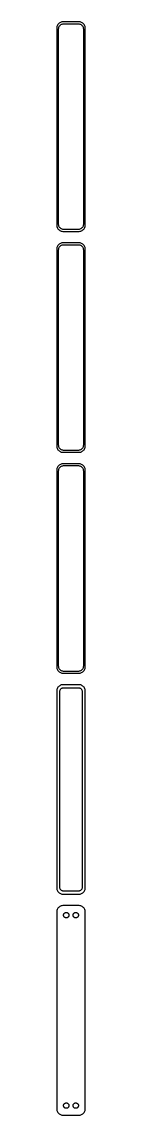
# Model space of a CAD drawing. Header units: metres. Extents: x -11 to 11, y 1658 to 3388.
# Drawn here: x -11 to 11, y 1658 to 2518 of the extents above; entities that cross this region are included whole.
import ezdxf

# ---------------------------------------------------------------- set-up
doc = ezdxf.new("R2010")
doc.units = ezdxf.units.M

msp = doc.modelspace()

# ---------------------------------------------------------------- linework, layer by layer
for p, q in [((-11.2106, 2514.13), (-11.25, 2513.5)), ((-11.0929, 2514.74), (-11.2106, 2514.13)), ((-10.8989, 2515.34), (-11.0929, 2514.74)), ((-10.6315, 2515.91), (-10.8989, 2515.34)), ((-10.2951, 2516.44), (-10.6315, 2515.91)), ((-9.89484, 2516.92), (-10.2951, 2516.44)), ((-9.43712, 2517.35), (-9.89484, 2516.92)), ((-9.62433, 2513.99), (-9.4691, 2514.47)), ((-9.4691, 2514.47), (-9.25522, 2514.93)), ((-8.92912, 2517.72), (-9.43712, 2517.35)), ((-9.25522, 2514.93), (-8.98605, 2515.35)), ((-8.98605, 2515.35), (-8.66586, 2515.74)), ((-8.37889, 2518.02), (-8.92912, 2517.72)), ((-8.66586, 2515.74), (-8.29968, 2516.08)), ((-7.79507, 2518.26), (-8.37889, 2518.02)), ((-8.29968, 2516.08), (-7.8933, 2516.38)), ((-7.8933, 2516.38), (-7.45311, 2516.62)), ((-7.1869, 2518.41), (-7.79507, 2518.26)), ((-7.45311, 2516.62), (-6.98605, 2516.8)), ((-6.56395, 2518.49), (-7.1869, 2518.41)), ((-6.98605, 2516.8), (-6.49951, 2516.93)), ((6.56395, 2518.49), (-6.56395, 2518.49)), ((-6.49951, 2516.93), (-6.00116, 2516.99)), ((-6.00116, 2516.99), (6.00116, 2516.99)), ((6.00116, 2516.99), (6.49951, 2516.93)), ((6.49951, 2516.93), (6.98605, 2516.8)), ((7.1869, 2518.41), (6.56395, 2518.49)), ((6.98605, 2516.8), (7.45311, 2516.62)), ((7.79507, 2518.26), (7.1869, 2518.41)), ((7.45311, 2516.62), (7.8933, 2516.38)), ((8.37889, 2518.02), (7.79507, 2518.26)), ((7.8933, 2516.38), (8.29968, 2516.08)), ((8.29968, 2516.08), (8.66586, 2515.74)), ((8.92912, 2517.72), (8.37889, 2518.02)), ((8.66586, 2515.74), (8.98605, 2515.35)), ((9.43712, 2517.35), (8.92912, 2517.72)), ((8.98605, 2515.35), (9.25522, 2514.93)), ((9.25522, 2514.93), (9.4691, 2514.47)), ((9.89484, 2516.92), (9.43712, 2517.35)), ((9.4691, 2514.47), (9.62433, 2513.99)), ((10.2951, 2516.44), (9.89484, 2516.92)), ((10.6315, 2515.91), (10.2951, 2516.44)), ((10.8989, 2515.34), (10.6315, 2515.91)), ((11.0929, 2514.74), (10.8989, 2515.34)), ((11.2106, 2514.13), (11.0929, 2514.74)), ((11.25, 2513.5), (11.2106, 2514.13)), ((-11.25, 2513.5), (-11.25, 2358.5)), ((-9.75, 2513), (-9.71844, 2513.5)), ((-9.75, 2359), (-9.75, 2513)), ((-9.71844, 2513.5), (-9.62433, 2513.99)), ((9.62433, 2513.99), (9.71844, 2513.5)), ((9.71844, 2513.5), (9.75, 2513)), ((9.75, 2513), (9.75, 2359)), ((11.25, 2358.5), (11.25, 2513.5)), ((-11.25, 2358.5), (-11.2106, 2357.87)), ((-11.2106, 2357.87), (-11.0929, 2357.26)), ((-11.0929, 2357.26), (-10.8989, 2356.66)), ((-10.8989, 2356.66), (-10.6315, 2356.09)), ((-10.6315, 2356.09), (-10.2951, 2355.56)), ((-10.2951, 2355.56), (-9.89484, 2355.08)), ((-9.89484, 2355.08), (-9.43712, 2354.65)), ((-9.71844, 2358.5), (-9.75, 2359)), ((-9.62433, 2358.01), (-9.71844, 2358.5)), ((-9.4691, 2357.53), (-9.62433, 2358.01)), ((-9.25522, 2357.07), (-9.4691, 2357.53)), ((-9.43712, 2354.65), (-8.92912, 2354.28)), ((-8.98605, 2356.65), (-9.25522, 2357.07)), ((-8.66586, 2356.26), (-8.98605, 2356.65)), ((-8.92912, 2354.28), (-8.37889, 2353.98)), ((-8.29968, 2355.92), (-8.66586, 2356.26)), ((-8.37889, 2353.98), (-7.79507, 2353.74)), ((-7.8933, 2355.62), (-8.29968, 2355.92)), ((-7.45311, 2355.38), (-7.8933, 2355.62)), ((-7.79507, 2353.74), (-7.1869, 2353.59)), ((-6.98605, 2355.2), (-7.45311, 2355.38)), ((-7.1869, 2353.59), (-6.56395, 2353.51)), ((-6.49951, 2355.07), (-6.98605, 2355.2)), ((-6.56395, 2353.51), (6.56395, 2353.51)), ((-6.00116, 2355.01), (-6.49951, 2355.07)), ((6.00116, 2355.01), (-6.00116, 2355.01)), ((6.49951, 2355.07), (6.00116, 2355.01)), ((6.98605, 2355.2), (6.49951, 2355.07)), ((6.56395, 2353.51), (7.1869, 2353.59)), ((7.45311, 2355.38), (6.98605, 2355.2)), ((7.1869, 2353.59), (7.79507, 2353.74)), ((7.8933, 2355.62), (7.45311, 2355.38)), ((7.79507, 2353.74), (8.37889, 2353.98)), ((8.29968, 2355.92), (7.8933, 2355.62)), ((8.66586, 2356.26), (8.29968, 2355.92)), ((8.37889, 2353.98), (8.92912, 2354.28)), ((8.98605, 2356.65), (8.66586, 2356.26)), ((8.92912, 2354.28), (9.43712, 2354.65)), ((9.25522, 2357.07), (8.98605, 2356.65)), ((9.4691, 2357.53), (9.25522, 2357.07)), ((9.43712, 2354.65), (9.89484, 2355.08)), ((9.62433, 2358.01), (9.4691, 2357.53)), ((9.71844, 2358.5), (9.62433, 2358.01)), ((9.75, 2359), (9.71844, 2358.5)), ((9.89484, 2355.08), (10.2951, 2355.56)), ((10.2951, 2355.56), (10.6315, 2356.09)), ((10.6315, 2356.09), (10.8989, 2356.66)), ((10.8989, 2356.66), (11.0929, 2357.26)), ((11.0929, 2357.26), (11.2106, 2357.87)), ((11.2106, 2357.87), (11.25, 2358.5)), ((-10.6315, 2341.91), (-10.8989, 2341.34)), ((-10.2951, 2342.44), (-10.6315, 2341.91)), ((-9.89484, 2342.92), (-10.2951, 2342.44)), ((-9.43712, 2343.35), (-9.89484, 2342.92)), ((-8.92912, 2343.72), (-9.43712, 2343.35)), ((-8.37889, 2344.02), (-8.92912, 2343.72)), ((-8.66586, 2341.74), (-8.29968, 2342.08)), ((-7.79507, 2344.26), (-8.37889, 2344.02)), ((-8.29968, 2342.08), (-7.8933, 2342.38)), ((-7.8933, 2342.38), (-7.45311, 2342.62)), ((-7.1869, 2344.41), (-7.79507, 2344.26)), ((-7.45311, 2342.62), (-6.98605, 2342.8)), ((-6.56395, 2344.49), (-7.1869, 2344.41)), ((-6.98605, 2342.8), (-6.49951, 2342.93)), ((6.56395, 2344.49), (-6.56395, 2344.49)), ((-6.49951, 2342.93), (-6.00116, 2342.99)), ((-6.00116, 2342.99), (6.00116, 2342.99)), ((6.00116, 2342.99), (6.49951, 2342.93)), ((6.49951, 2342.93), (6.98605, 2342.8)), ((7.1869, 2344.41), (6.56395, 2344.49)), ((6.98605, 2342.8), (7.45311, 2342.62)), ((7.79507, 2344.26), (7.1869, 2344.41)), ((7.45311, 2342.62), (7.8933, 2342.38)), ((8.37889, 2344.02), (7.79507, 2344.26)), ((7.8933, 2342.38), (8.29968, 2342.08)), ((8.29968, 2342.08), (8.66586, 2341.74)), ((8.92912, 2343.72), (8.37889, 2344.02)), ((9.43712, 2343.35), (8.92912, 2343.72)), ((9.89484, 2342.92), (9.43712, 2343.35)), ((10.2951, 2342.44), (9.89484, 2342.92)), ((10.6315, 2341.91), (10.2951, 2342.44)), ((10.8989, 2341.34), (10.6315, 2341.91)), ((-11.2106, 2340.13), (-11.25, 2339.5)), ((-11.25, 2339.5), (-11.25, 2184.5)), ((-11.0929, 2340.74), (-11.2106, 2340.13)), ((-10.8989, 2341.34), (-11.0929, 2340.74)), ((-9.75, 2339), (-9.71844, 2339.5)), ((-9.75, 2185), (-9.75, 2339)), ((-9.71844, 2339.5), (-9.62433, 2339.99)), ((-9.62433, 2339.99), (-9.4691, 2340.47)), ((-9.4691, 2340.47), (-9.25522, 2340.93)), ((-9.25522, 2340.93), (-8.98605, 2341.35)), ((-8.98605, 2341.35), (-8.66586, 2341.74)), ((8.66586, 2341.74), (8.98605, 2341.35)), ((8.98605, 2341.35), (9.25522, 2340.93)), ((9.25522, 2340.93), (9.4691, 2340.47)), ((9.4691, 2340.47), (9.62433, 2339.99)), ((9.62433, 2339.99), (9.71844, 2339.5)), ((9.71844, 2339.5), (9.75, 2339)), ((9.75, 2339), (9.75, 2185)), ((11.0929, 2340.74), (10.8989, 2341.34)), ((11.2106, 2340.13), (11.0929, 2340.74)), ((11.25, 2339.5), (11.2106, 2340.13)), ((11.25, 2184.5), (11.25, 2339.5)), ((-11.25, 2184.5), (-11.2106, 2183.87)), ((-11.2106, 2183.87), (-11.0929, 2183.26)), ((-11.0929, 2183.26), (-10.8989, 2182.66)), ((-10.8989, 2182.66), (-10.6315, 2182.09)), ((-10.6315, 2182.09), (-10.2951, 2181.56)), ((-10.2951, 2181.56), (-9.89484, 2181.08)), ((-9.89484, 2181.08), (-9.43712, 2180.65)), ((-9.71844, 2184.5), (-9.75, 2185)), ((-9.62433, 2184.01), (-9.71844, 2184.5)), ((-9.4691, 2183.53), (-9.62433, 2184.01)), ((-9.25522, 2183.07), (-9.4691, 2183.53)), ((-9.43712, 2180.65), (-8.92912, 2180.28)), ((-8.98605, 2182.65), (-9.25522, 2183.07)), ((-8.66586, 2182.26), (-8.98605, 2182.65)), ((-8.92912, 2180.28), (-8.37889, 2179.98)), ((-8.29968, 2181.92), (-8.66586, 2182.26)), ((-8.37889, 2179.98), (-7.79507, 2179.74)), ((-7.8933, 2181.62), (-8.29968, 2181.92)), ((-7.45311, 2181.38), (-7.8933, 2181.62)), ((-7.79507, 2179.74), (-7.1869, 2179.59)), ((-6.98605, 2181.2), (-7.45311, 2181.38)), ((-7.1869, 2179.59), (-6.56395, 2179.51)), ((-6.49951, 2181.07), (-6.98605, 2181.2)), ((-6.56395, 2179.51), (6.56395, 2179.51)), ((-6.00116, 2181.01), (-6.49951, 2181.07)), ((6.00116, 2181.01), (-6.00116, 2181.01)), ((6.49951, 2181.07), (6.00116, 2181.01)), ((6.98605, 2181.2), (6.49951, 2181.07)), ((6.56395, 2179.51), (7.1869, 2179.59)), ((7.45311, 2181.38), (6.98605, 2181.2)), ((7.1869, 2179.59), (7.79507, 2179.74)), ((7.8933, 2181.62), (7.45311, 2181.38)), ((7.79507, 2179.74), (8.37889, 2179.98)), ((8.29968, 2181.92), (7.8933, 2181.62)), ((8.66586, 2182.26), (8.29968, 2181.92)), ((8.37889, 2179.98), (8.92912, 2180.28)), ((8.98605, 2182.65), (8.66586, 2182.26)), ((8.92912, 2180.28), (9.43712, 2180.65)), ((9.25522, 2183.07), (8.98605, 2182.65)), ((9.4691, 2183.53), (9.25522, 2183.07)), ((9.43712, 2180.65), (9.89484, 2181.08)), ((9.62433, 2184.01), (9.4691, 2183.53)), ((9.71844, 2184.5), (9.62433, 2184.01)), ((9.75, 2185), (9.71844, 2184.5)), ((9.89484, 2181.08), (10.2951, 2181.56)), ((10.2951, 2181.56), (10.6315, 2182.09)), ((10.6315, 2182.09), (10.8989, 2182.66)), ((10.8989, 2182.66), (11.0929, 2183.26)), ((11.0929, 2183.26), (11.2106, 2183.87)), ((11.2106, 2183.87), (11.25, 2184.5)), ((-8.92912, 2169.72), (-9.43712, 2169.35)), ((-8.37889, 2170.02), (-8.92912, 2169.72)), ((-7.79507, 2170.26), (-8.37889, 2170.02)), ((-7.1869, 2170.41), (-7.79507, 2170.26)), ((-6.56395, 2170.49), (-7.1869, 2170.41)), ((6.56395, 2170.49), (-6.56395, 2170.49)), ((7.1869, 2170.41), (6.56395, 2170.49)), ((7.79507, 2170.26), (7.1869, 2170.41)), ((8.37889, 2170.02), (7.79507, 2170.26)), ((8.92912, 2169.72), (8.37889, 2170.02)), ((9.43712, 2169.35), (8.92912, 2169.72)), ((-11.2106, 2166.13), (-11.25, 2165.5)), ((-11.25, 2165.5), (-11.25, 2010.5)), ((-11.0929, 2166.74), (-11.2106, 2166.13)), ((-10.8989, 2167.34), (-11.0929, 2166.74)), ((-10.6315, 2167.91), (-10.8989, 2167.34)), ((-10.2951, 2168.44), (-10.6315, 2167.91)), ((-9.89484, 2168.92), (-10.2951, 2168.44)), ((-9.43712, 2169.35), (-9.89484, 2168.92)), ((-9.75, 2165), (-9.71844, 2165.5)), ((-9.75, 2011), (-9.75, 2165)), ((-9.71844, 2165.5), (-9.62433, 2165.99)), ((-9.62433, 2165.99), (-9.4691, 2166.47)), ((-9.4691, 2166.47), (-9.25522, 2166.93)), ((-9.25522, 2166.93), (-8.98605, 2167.35)), ((-8.98605, 2167.35), (-8.66586, 2167.74)), ((-8.66586, 2167.74), (-8.29968, 2168.08)), ((-8.29968, 2168.08), (-7.8933, 2168.38)), ((-7.8933, 2168.38), (-7.45311, 2168.62)), ((-7.45311, 2168.62), (-6.98605, 2168.8)), ((-6.98605, 2168.8), (-6.49951, 2168.93)), ((-6.49951, 2168.93), (-6.00116, 2168.99)), ((-6.00116, 2168.99), (6.00116, 2168.99)), ((6.00116, 2168.99), (6.49951, 2168.93)), ((6.49951, 2168.93), (6.98605, 2168.8)), ((6.98605, 2168.8), (7.45311, 2168.62)), ((7.45311, 2168.62), (7.8933, 2168.38)), ((7.8933, 2168.38), (8.29968, 2168.08)), ((8.29968, 2168.08), (8.66586, 2167.74)), ((8.66586, 2167.74), (8.98605, 2167.35)), ((8.98605, 2167.35), (9.25522, 2166.93)), ((9.25522, 2166.93), (9.4691, 2166.47)), ((9.89484, 2168.92), (9.43712, 2169.35)), ((9.4691, 2166.47), (9.62433, 2165.99)), ((9.62433, 2165.99), (9.71844, 2165.5)), ((9.71844, 2165.5), (9.75, 2165)), ((9.75, 2165), (9.75, 2011)), ((10.2951, 2168.44), (9.89484, 2168.92)), ((10.6315, 2167.91), (10.2951, 2168.44)), ((10.8989, 2167.34), (10.6315, 2167.91)), ((11.0929, 2166.74), (10.8989, 2167.34)), ((11.2106, 2166.13), (11.0929, 2166.74)), ((11.25, 2165.5), (11.2106, 2166.13)), ((11.25, 2010.5), (11.25, 2165.5)), ((-11.25, 2010.5), (-11.2106, 2009.87)), ((-11.2106, 2009.87), (-11.0929, 2009.26)), ((-11.0929, 2009.26), (-10.8989, 2008.66)), ((-10.8989, 2008.66), (-10.6315, 2008.09)), ((-10.6315, 2008.09), (-10.2951, 2007.56)), ((-10.2951, 2007.56), (-9.89484, 2007.08)), ((-9.89484, 2007.08), (-9.43712, 2006.65)), ((-9.71844, 2010.5), (-9.75, 2011)), ((-9.62433, 2010.01), (-9.71844, 2010.5)), ((-9.4691, 2009.53), (-9.62433, 2010.01)), ((-9.25522, 2009.07), (-9.4691, 2009.53)), ((-9.43712, 2006.65), (-8.92912, 2006.28)), ((-8.98605, 2008.65), (-9.25522, 2009.07)), ((-8.66586, 2008.26), (-8.98605, 2008.65)), ((-8.92912, 2006.28), (-8.37889, 2005.98)), ((-8.29968, 2007.92), (-8.66586, 2008.26)), ((-7.8933, 2007.62), (-8.29968, 2007.92)), ((-7.45311, 2007.38), (-7.8933, 2007.62)), ((-6.98605, 2007.2), (-7.45311, 2007.38)), ((-6.49951, 2007.07), (-6.98605, 2007.2)), ((-6.00116, 2007.01), (-6.49951, 2007.07)), ((6.00116, 2007.01), (-6.00116, 2007.01)), ((6.49951, 2007.07), (6.00116, 2007.01)), ((6.98605, 2007.2), (6.49951, 2007.07)), ((7.45311, 2007.38), (6.98605, 2007.2)), ((7.8933, 2007.62), (7.45311, 2007.38)), ((8.29968, 2007.92), (7.8933, 2007.62)), ((8.66586, 2008.26), (8.29968, 2007.92)), ((8.37889, 2005.98), (8.92912, 2006.28)), ((8.98605, 2008.65), (8.66586, 2008.26)), ((8.92912, 2006.28), (9.43712, 2006.65)), ((9.25522, 2009.07), (8.98605, 2008.65)), ((9.4691, 2009.53), (9.25522, 2009.07)), ((9.43712, 2006.65), (9.89484, 2007.08)), ((9.62433, 2010.01), (9.4691, 2009.53)), ((9.71844, 2010.5), (9.62433, 2010.01)), ((9.75, 2011), (9.71844, 2010.5)), ((9.89484, 2007.08), (10.2951, 2007.56)), ((10.2951, 2007.56), (10.6315, 2008.09)), ((10.6315, 2008.09), (10.8989, 2008.66)), ((10.8989, 2008.66), (11.0929, 2009.26)), ((11.0929, 2009.26), (11.2106, 2009.87)), ((11.2106, 2009.87), (11.25, 2010.5)), ((-8.37889, 2005.98), (-7.79507, 2005.74)), ((-7.79507, 2005.74), (-7.1869, 2005.59)), ((-7.1869, 2005.59), (-6.56395, 2005.51)), ((-6.56395, 2005.51), (6.56395, 2005.51)), ((6.56395, 2005.51), (7.1869, 2005.59)), ((7.1869, 2005.59), (7.79507, 2005.74)), ((7.79507, 2005.74), (8.37889, 2005.98)), ((-11.2106, 1992.13), (-11.25, 1991.5)), ((-11.25, 1991.5), (-11.25, 1836.5)), ((-11.0929, 1992.74), (-11.2106, 1992.13)), ((-10.8989, 1993.34), (-11.0929, 1992.74)), ((-10.6315, 1993.91), (-10.8989, 1993.34)), ((-10.2951, 1994.44), (-10.6315, 1993.91)), ((-9.89484, 1994.92), (-10.2951, 1994.44)), ((-9.43712, 1995.35), (-9.89484, 1994.92)), ((-8.92912, 1995.72), (-9.43712, 1995.35)), ((-8.37889, 1996.02), (-8.92912, 1995.72)), ((-8.86292, 1991), (-8.83836, 1991.39)), ((-8.86292, 1837), (-8.86292, 1991)), ((-8.83836, 1991.39), (-8.76512, 1991.77)), ((-8.76512, 1991.77), (-8.64432, 1992.15)), ((-8.64432, 1992.15), (-8.47786, 1992.5)), ((-8.47786, 1992.5), (-8.2684, 1992.83)), ((-7.79507, 1996.26), (-8.37889, 1996.02)), ((-8.2684, 1992.83), (-8.01921, 1993.13)), ((-8.01921, 1993.13), (-7.73424, 1993.4)), ((-7.1869, 1996.41), (-7.79507, 1996.26)), ((-7.73424, 1993.4), (-7.41798, 1993.63)), ((-7.41798, 1993.63), (-7.07541, 1993.82)), ((-6.56395, 1996.49), (-7.1869, 1996.41)), ((-7.07541, 1993.82), (-6.71194, 1993.96)), ((-6.71194, 1993.96), (-6.3333, 1994.06)), ((6.56395, 1996.49), (-6.56395, 1996.49)), ((-6.3333, 1994.06), (-5.94545, 1994.11)), ((-5.94545, 1994.11), (5.94545, 1994.11)), ((5.94545, 1994.11), (6.3333, 1994.06)), ((6.3333, 1994.06), (6.71194, 1993.96)), ((7.1869, 1996.41), (6.56395, 1996.49)), ((6.71194, 1993.96), (7.07541, 1993.82)), ((7.07541, 1993.82), (7.41798, 1993.63)), ((7.79507, 1996.26), (7.1869, 1996.41)), ((7.41798, 1993.63), (7.73424, 1993.4)), ((7.73424, 1993.4), (8.01921, 1993.13)), ((8.37889, 1996.02), (7.79507, 1996.26)), ((8.01921, 1993.13), (8.2684, 1992.83)), ((8.2684, 1992.83), (8.47786, 1992.5)), ((8.92912, 1995.72), (8.37889, 1996.02)), ((8.47786, 1992.5), (8.64432, 1992.15)), ((8.64432, 1992.15), (8.76512, 1991.77)), ((8.76512, 1991.77), (8.83836, 1991.39)), ((8.83836, 1991.39), (8.86292, 1991)), ((8.86292, 1991), (8.86292, 1837)), ((9.43712, 1995.35), (8.92912, 1995.72)), ((9.89484, 1994.92), (9.43712, 1995.35)), ((10.2951, 1994.44), (9.89484, 1994.92)), ((10.6315, 1993.91), (10.2951, 1994.44)), ((10.8989, 1993.34), (10.6315, 1993.91)), ((11.0929, 1992.74), (10.8989, 1993.34)), ((11.2106, 1992.13), (11.0929, 1992.74)), ((11.25, 1991.5), (11.2106, 1992.13)), ((11.25, 1836.5), (11.25, 1991.5)), ((-11.25, 1836.5), (-11.2106, 1835.87)), ((-11.2106, 1835.87), (-11.0929, 1835.26)), ((-11.0929, 1835.26), (-10.8989, 1834.66)), ((-10.8989, 1834.66), (-10.6315, 1834.09)), ((-10.6315, 1834.09), (-10.2951, 1833.56)), ((-8.83836, 1836.61), (-8.86292, 1837)), ((-8.76512, 1836.23), (-8.83836, 1836.61)), ((-8.64432, 1835.85), (-8.76512, 1836.23)), ((-8.47786, 1835.5), (-8.64432, 1835.85)), ((-8.2684, 1835.17), (-8.47786, 1835.5)), ((-8.01921, 1834.87), (-8.2684, 1835.17)), ((-7.73424, 1834.6), (-8.01921, 1834.87)), ((-7.41798, 1834.37), (-7.73424, 1834.6)), ((-7.07541, 1834.18), (-7.41798, 1834.37)), ((-6.71194, 1834.04), (-7.07541, 1834.18)), ((-6.3333, 1833.94), (-6.71194, 1834.04)), ((-5.94545, 1833.89), (-6.3333, 1833.94)), ((5.94545, 1833.89), (-5.94545, 1833.89)), ((6.3333, 1833.94), (5.94545, 1833.89)), ((6.71194, 1834.04), (6.3333, 1833.94)), ((7.07541, 1834.18), (6.71194, 1834.04)), ((7.41798, 1834.37), (7.07541, 1834.18)), ((7.73424, 1834.6), (7.41798, 1834.37)), ((8.01921, 1834.87), (7.73424, 1834.6)), ((8.2684, 1835.17), (8.01921, 1834.87)), ((8.47786, 1835.5), (8.2684, 1835.17)), ((8.64432, 1835.85), (8.47786, 1835.5)), ((8.76512, 1836.23), (8.64432, 1835.85)), ((8.83836, 1836.61), (8.76512, 1836.23)), ((8.86292, 1837), (8.83836, 1836.61)), ((10.2951, 1833.56), (10.6315, 1834.09)), ((10.6315, 1834.09), (10.8989, 1834.66)), ((10.8989, 1834.66), (11.0929, 1835.26)), ((11.0929, 1835.26), (11.2106, 1835.87)), ((11.2106, 1835.87), (11.25, 1836.5)), ((-10.2951, 1833.56), (-9.89484, 1833.08)), ((-9.89484, 1833.08), (-9.43712, 1832.65)), ((-9.43712, 1832.65), (-8.92912, 1832.28)), ((-8.92912, 1832.28), (-8.37889, 1831.98)), ((-8.37889, 1831.98), (-7.79507, 1831.74)), ((-7.79507, 1831.74), (-7.1869, 1831.59)), ((-7.1869, 1831.59), (-6.56395, 1831.51)), ((-6.56395, 1831.51), (6.56395, 1831.51)), ((6.56395, 1831.51), (7.1869, 1831.59)), ((7.1869, 1831.59), (7.79507, 1831.74)), ((7.79507, 1831.74), (8.37889, 1831.98)), ((8.37889, 1831.98), (8.92912, 1832.28)), ((8.92912, 1832.28), (9.43712, 1832.65)), ((9.43712, 1832.65), (9.89484, 1833.08)), ((9.89484, 1833.08), (10.2951, 1833.56)), ((-11.2106, 1818.13), (-11.25, 1817.5)), ((-11.25, 1817.5), (-11.25, 1662.5)), ((-11.0929, 1818.74), (-11.2106, 1818.13)), ((-10.8989, 1819.34), (-11.0929, 1818.74)), ((-10.6315, 1819.91), (-10.8989, 1819.34)), ((-10.2951, 1820.44), (-10.6315, 1819.91)), ((-9.89484, 1820.92), (-10.2951, 1820.44)), ((-9.43712, 1821.35), (-9.89484, 1820.92)), ((-8.92912, 1821.72), (-9.43712, 1821.35)), ((-8.37889, 1822.02), (-8.92912, 1821.72)), ((-7.79507, 1822.26), (-8.37889, 1822.02)), ((-7.1869, 1822.41), (-7.79507, 1822.26)), ((-6.56395, 1822.49), (-7.1869, 1822.41)), ((6.56395, 1822.49), (-6.56395, 1822.49)), ((-5.11108, 1816.65), (-4.89413, 1816.8)), ((-4.89413, 1816.8), (-4.65915, 1816.93)), ((-4.65915, 1816.93), (-4.40984, 1817.03)), ((-4.40984, 1817.03), (-4.1501, 1817.1)), ((-4.1501, 1817.1), (-3.88406, 1817.13)), ((-3.88406, 1817.13), (-3.61592, 1817.13)), ((-3.61592, 1817.13), (-3.34988, 1817.1)), ((-3.34988, 1817.1), (-3.09015, 1817.03)), ((-3.09015, 1817.03), (-2.84084, 1816.93)), ((-2.84084, 1816.93), (-2.60585, 1816.8)), ((-2.60585, 1816.8), (-2.3889, 1816.65)), ((2.3889, 1816.65), (2.60585, 1816.8)), ((2.60585, 1816.8), (2.84084, 1816.93)), ((2.84084, 1816.93), (3.09015, 1817.03)), ((3.09015, 1817.03), (3.34988, 1817.1)), ((3.34988, 1817.1), (3.61592, 1817.13)), ((3.61592, 1817.13), (3.88406, 1817.13)), ((3.88406, 1817.13), (4.1501, 1817.1)), ((4.1501, 1817.1), (4.40984, 1817.03)), ((4.40984, 1817.03), (4.65915, 1816.93)), ((4.65915, 1816.93), (4.89413, 1816.8)), ((4.89413, 1816.8), (5.11108, 1816.65)), ((7.1869, 1822.41), (6.56395, 1822.49)), ((7.79507, 1822.26), (7.1869, 1822.41)), ((8.37889, 1822.02), (7.79507, 1822.26)), ((8.92912, 1821.72), (8.37889, 1822.02)), ((9.43712, 1821.35), (8.92912, 1821.72)), ((9.89484, 1820.92), (9.43712, 1821.35)), ((10.2951, 1820.44), (9.89484, 1820.92)), ((10.6315, 1819.91), (10.2951, 1820.44)), ((10.8989, 1819.34), (10.6315, 1819.91)), ((11.0929, 1818.74), (10.8989, 1819.34)), ((11.2106, 1818.13), (11.0929, 1818.74)), ((11.25, 1817.5), (11.2106, 1818.13)), ((11.25, 1662.5), (11.25, 1817.5)), ((-5.88528, 1815), (-5.86845, 1815.27)), ((-5.86845, 1814.73), (-5.88528, 1815)), ((-5.86845, 1815.27), (-5.81821, 1815.53)), ((-5.81821, 1814.47), (-5.86845, 1814.73)), ((-5.81821, 1815.53), (-5.73534, 1815.79)), ((-5.73534, 1814.21), (-5.81821, 1814.47)), ((-5.73534, 1815.79), (-5.62117, 1816.03)), ((-5.62117, 1813.97), (-5.73534, 1814.21)), ((-5.62117, 1816.03), (-5.47748, 1816.26)), ((-5.47748, 1813.74), (-5.62117, 1813.97)), ((-5.47748, 1816.26), (-5.30655, 1816.46)), ((-5.30655, 1813.54), (-5.47748, 1813.74)), ((-5.30655, 1816.46), (-5.11108, 1816.65)), ((-5.11108, 1813.35), (-5.30655, 1813.54)), ((-4.89413, 1813.2), (-5.11108, 1813.35)), ((-4.65915, 1813.07), (-4.89413, 1813.2)), ((-4.40984, 1812.97), (-4.65915, 1813.07)), ((-4.1501, 1812.9), (-4.40984, 1812.97)), ((-3.88406, 1812.87), (-4.1501, 1812.9)), ((-3.61592, 1812.87), (-3.88406, 1812.87)), ((-3.34988, 1812.9), (-3.61592, 1812.87)), ((-3.09015, 1812.97), (-3.34988, 1812.9)), ((-2.84084, 1813.07), (-3.09015, 1812.97)), ((-2.60585, 1813.2), (-2.84084, 1813.07)), ((-2.3889, 1813.35), (-2.60585, 1813.2)), ((-2.3889, 1816.65), (-2.19344, 1816.46)), ((-2.19344, 1813.54), (-2.3889, 1813.35)), ((-2.19344, 1816.46), (-2.02251, 1816.26)), ((-2.02251, 1813.74), (-2.19344, 1813.54)), ((-2.02251, 1816.26), (-1.87881, 1816.03)), ((-1.87881, 1813.97), (-2.02251, 1813.74)), ((-1.87881, 1816.03), (-1.76465, 1815.79)), ((-1.76465, 1814.21), (-1.87881, 1813.97)), ((-1.76465, 1815.79), (-1.68178, 1815.53)), ((-1.68178, 1814.47), (-1.76465, 1814.21)), ((-1.68178, 1815.53), (-1.63153, 1815.27)), ((-1.63153, 1814.73), (-1.68178, 1814.47)), ((-1.63153, 1815.27), (-1.6147, 1815)), ((-1.6147, 1815), (-1.63153, 1814.73)), ((1.6147, 1815), (1.63153, 1815.27)), ((1.63153, 1814.73), (1.6147, 1815)), ((1.63153, 1815.27), (1.68178, 1815.53)), ((1.68178, 1814.47), (1.63153, 1814.73)), ((1.68178, 1815.53), (1.76465, 1815.79)), ((1.76465, 1814.21), (1.68178, 1814.47)), ((1.76465, 1815.79), (1.87881, 1816.03)), ((1.87881, 1813.97), (1.76465, 1814.21)), ((1.87881, 1816.03), (2.02251, 1816.26)), ((2.02251, 1813.74), (1.87881, 1813.97)), ((2.02251, 1816.26), (2.19344, 1816.46)), ((2.19344, 1813.54), (2.02251, 1813.74)), ((2.19344, 1816.46), (2.3889, 1816.65)), ((2.3889, 1813.35), (2.19344, 1813.54)), ((2.60585, 1813.2), (2.3889, 1813.35)), ((2.84084, 1813.07), (2.60585, 1813.2)), ((3.09015, 1812.97), (2.84084, 1813.07)), ((3.34988, 1812.9), (3.09015, 1812.97)), ((3.61592, 1812.87), (3.34988, 1812.9)), ((3.88406, 1812.87), (3.61592, 1812.87)), ((4.1501, 1812.9), (3.88406, 1812.87)), ((4.40984, 1812.97), (4.1501, 1812.9)), ((4.65915, 1813.07), (4.40984, 1812.97)), ((4.89413, 1813.2), (4.65915, 1813.07)), ((5.11108, 1813.35), (4.89413, 1813.2)), ((5.11108, 1816.65), (5.30655, 1816.46)), ((5.30655, 1813.54), (5.11108, 1813.35)), ((5.30655, 1816.46), (5.47748, 1816.26)), ((5.47748, 1813.74), (5.30655, 1813.54)), ((5.47748, 1816.26), (5.62117, 1816.03)), ((5.62117, 1813.97), (5.47748, 1813.74)), ((5.62117, 1816.03), (5.73534, 1815.79)), ((5.73534, 1814.21), (5.62117, 1813.97)), ((5.73534, 1815.79), (5.81821, 1815.53)), ((5.81821, 1814.47), (5.73534, 1814.21)), ((5.81821, 1815.53), (5.86845, 1815.27)), ((5.86845, 1814.73), (5.81821, 1814.47)), ((5.86845, 1815.27), (5.88528, 1815)), ((5.88528, 1815), (5.86845, 1814.73)), ((-11.25, 1662.5), (-11.2106, 1661.87)), ((-11.2106, 1661.87), (-11.0929, 1661.26)), ((-5.88528, 1665), (-5.86845, 1665.27)), ((-5.86845, 1664.73), (-5.88528, 1665)), ((-5.86845, 1665.27), (-5.81821, 1665.53)), ((-5.81821, 1664.47), (-5.86845, 1664.73)), ((-5.81821, 1665.53), (-5.73534, 1665.79)), ((-5.73534, 1664.21), (-5.81821, 1664.47)), ((-5.73534, 1665.79), (-5.62117, 1666.03)), ((-5.62117, 1663.97), (-5.73534, 1664.21)), ((-5.62117, 1666.03), (-5.47748, 1666.26)), ((-5.47748, 1663.74), (-5.62117, 1663.97)), ((-5.47748, 1666.26), (-5.30655, 1666.46)), ((-5.30655, 1663.54), (-5.47748, 1663.74)), ((-5.30655, 1666.46), (-5.11108, 1666.65)), ((-5.11108, 1663.35), (-5.30655, 1663.54)), ((-5.11108, 1666.65), (-4.89413, 1666.8)), ((-4.89413, 1663.2), (-5.11108, 1663.35)), ((-4.89413, 1666.8), (-4.65915, 1666.93)), ((-4.65915, 1663.07), (-4.89413, 1663.2)), ((-4.65915, 1666.93), (-4.40984, 1667.03)), ((-4.40984, 1662.97), (-4.65915, 1663.07)), ((-4.40984, 1667.03), (-4.1501, 1667.1)), ((-4.1501, 1662.9), (-4.40984, 1662.97)), ((-4.1501, 1667.1), (-3.88406, 1667.13)), ((-3.88406, 1662.87), (-4.1501, 1662.9)), ((-3.88406, 1667.13), (-3.61592, 1667.13)), ((-3.61592, 1662.87), (-3.88406, 1662.87)), ((-3.61592, 1667.13), (-3.34988, 1667.1)), ((-3.34988, 1662.9), (-3.61592, 1662.87)), ((-3.34988, 1667.1), (-3.09015, 1667.03)), ((-3.09015, 1662.97), (-3.34988, 1662.9)), ((-3.09015, 1667.03), (-2.84084, 1666.93)), ((-2.84084, 1663.07), (-3.09015, 1662.97)), ((-2.84084, 1666.93), (-2.60585, 1666.8)), ((-2.60585, 1663.2), (-2.84084, 1663.07)), ((-2.60585, 1666.8), (-2.3889, 1666.65)), ((-2.3889, 1663.35), (-2.60585, 1663.2)), ((-2.3889, 1666.65), (-2.19344, 1666.46)), ((-2.19344, 1663.54), (-2.3889, 1663.35)), ((-2.19344, 1666.46), (-2.02251, 1666.26)), ((-2.02251, 1663.74), (-2.19344, 1663.54)), ((-2.02251, 1666.26), (-1.87881, 1666.03)), ((-1.87881, 1663.97), (-2.02251, 1663.74)), ((-1.87881, 1666.03), (-1.76465, 1665.79)), ((-1.76465, 1664.21), (-1.87881, 1663.97)), ((-1.76465, 1665.79), (-1.68178, 1665.53)), ((-1.68178, 1664.47), (-1.76465, 1664.21)), ((-1.68178, 1665.53), (-1.63153, 1665.27)), ((-1.63153, 1664.73), (-1.68178, 1664.47)), ((-1.63153, 1665.27), (-1.6147, 1665)), ((-1.6147, 1665), (-1.63153, 1664.73)), ((1.6147, 1665), (1.63153, 1665.27)), ((1.63153, 1664.73), (1.6147, 1665)), ((1.63153, 1665.27), (1.68178, 1665.53)), ((1.68178, 1664.47), (1.63153, 1664.73)), ((1.68178, 1665.53), (1.76465, 1665.79)), ((1.76465, 1664.21), (1.68178, 1664.47)), ((1.76465, 1665.79), (1.87881, 1666.03)), ((1.87881, 1663.97), (1.76465, 1664.21)), ((1.87881, 1666.03), (2.02251, 1666.26)), ((2.02251, 1663.74), (1.87881, 1663.97)), ((2.02251, 1666.26), (2.19344, 1666.46)), ((2.19344, 1663.54), (2.02251, 1663.74)), ((2.19344, 1666.46), (2.3889, 1666.65)), ((2.3889, 1663.35), (2.19344, 1663.54)), ((2.3889, 1666.65), (2.60585, 1666.8)), ((2.60585, 1663.2), (2.3889, 1663.35)), ((2.60585, 1666.8), (2.84084, 1666.93)), ((2.84084, 1663.07), (2.60585, 1663.2)), ((2.84084, 1666.93), (3.09015, 1667.03)), ((3.09015, 1662.97), (2.84084, 1663.07)), ((3.09015, 1667.03), (3.34988, 1667.1)), ((3.34988, 1662.9), (3.09015, 1662.97)), ((3.34988, 1667.1), (3.61592, 1667.13)), ((3.61592, 1662.87), (3.34988, 1662.9)), ((3.61592, 1667.13), (3.88406, 1667.13)), ((3.88406, 1662.87), (3.61592, 1662.87)), ((3.88406, 1667.13), (4.1501, 1667.1)), ((4.1501, 1662.9), (3.88406, 1662.87)), ((4.1501, 1667.1), (4.40984, 1667.03)), ((4.40984, 1662.97), (4.1501, 1662.9)), ((4.40984, 1667.03), (4.65915, 1666.93)), ((4.65915, 1663.07), (4.40984, 1662.97)), ((4.65915, 1666.93), (4.89413, 1666.8)), ((4.89413, 1663.2), (4.65915, 1663.07)), ((4.89413, 1666.8), (5.11108, 1666.65)), ((5.11108, 1663.35), (4.89413, 1663.2)), ((5.11108, 1666.65), (5.30655, 1666.46)), ((5.30655, 1663.54), (5.11108, 1663.35)), ((5.30655, 1666.46), (5.47748, 1666.26)), ((5.47748, 1663.74), (5.30655, 1663.54)), ((5.47748, 1666.26), (5.62117, 1666.03)), ((5.62117, 1663.97), (5.47748, 1663.74)), ((5.62117, 1666.03), (5.73534, 1665.79)), ((5.73534, 1664.21), (5.62117, 1663.97)), ((5.73534, 1665.79), (5.81821, 1665.53)), ((5.81821, 1664.47), (5.73534, 1664.21)), ((5.81821, 1665.53), (5.86845, 1665.27)), ((5.86845, 1664.73), (5.81821, 1664.47)), ((5.86845, 1665.27), (5.88528, 1665)), ((5.88528, 1665), (5.86845, 1664.73)), ((11.0929, 1661.26), (11.2106, 1661.87)), ((11.2106, 1661.87), (11.25, 1662.5)), ((-11.0929, 1661.26), (-10.8989, 1660.66)), ((-10.8989, 1660.66), (-10.6315, 1660.09)), ((-10.6315, 1660.09), (-10.2951, 1659.56)), ((-10.2951, 1659.56), (-9.89484, 1659.08)), ((-9.89484, 1659.08), (-9.43712, 1658.65)), ((-9.43712, 1658.65), (-8.92912, 1658.28)), ((-8.92912, 1658.28), (-8.37889, 1657.98)), ((-8.37889, 1657.98), (-7.79507, 1657.74)), ((-7.79507, 1657.74), (-7.1869, 1657.59)), ((-7.1869, 1657.59), (-6.56395, 1657.51)), ((-6.56395, 1657.51), (6.56395, 1657.51)), ((6.56395, 1657.51), (7.1869, 1657.59)), ((7.1869, 1657.59), (7.79507, 1657.74)), ((7.79507, 1657.74), (8.37889, 1657.98)), ((8.37889, 1657.98), (8.92912, 1658.28)), ((8.92912, 1658.28), (9.43712, 1658.65)), ((9.43712, 1658.65), (9.89484, 1659.08)), ((9.89484, 1659.08), (10.2951, 1659.56)), ((10.2951, 1659.56), (10.6315, 1660.09)), ((10.6315, 1660.09), (10.8989, 1660.66)), ((10.8989, 1660.66), (11.0929, 1661.26))]:
    msp.add_line(p, q)

doc.saveas('drawing.dxf')
